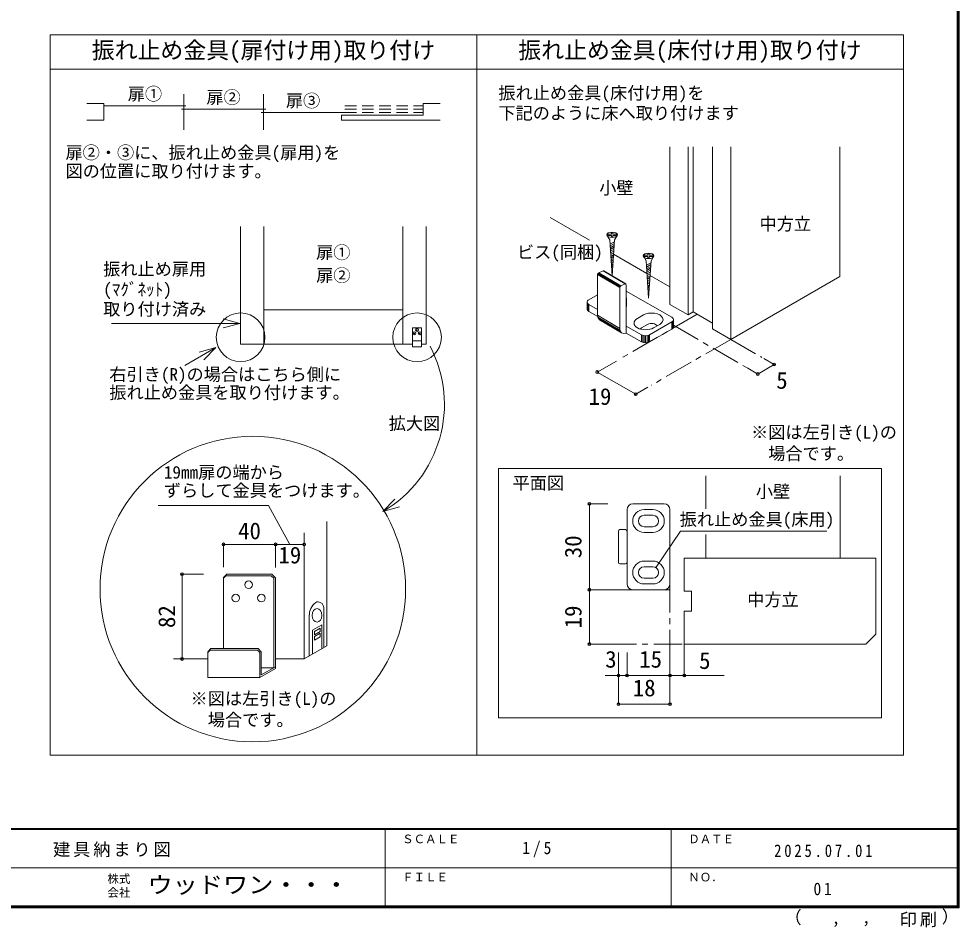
# Model space of a CAD drawing. Units: millimetres at full size, sheet at 1:5, with parts at other scales. Extents: x -973 to 977, y -718 to 696.
# Drawn here: x 155 to 977, y -718 to 76 of the extents above; entities that cross this region are included whole.
import ezdxf
from ezdxf.enums import TextEntityAlignment as Align

# ---------------------------------------------------------------- set-up
doc = ezdxf.new("R2010")
doc.units = ezdxf.units.MM
doc.header["$LTSCALE"] = 5
doc.header["$PDMODE"] = 32
doc.header["$PDSIZE"] = 2.5
doc.linetypes.add('CHAIN1', pattern=[8, 5, -1, 1, -1])
doc.linetypes.add('DASHED2', pattern=[3, 2, -1])
for name, color, linetype, lineweight in [('0-3_仕上げ', 2, 'Continuous', 9), ('0-6_扉', 6, 'Continuous', 9), ('0-7_金物', 7, 'Continuous', 9), ('0-8_戸当り', 3, 'Continuous', 9), ('0-A_文字', 7, 'Continuous', 9), ('0-B_寸法', 7, 'Continuous', 9), ('1-3_仕上げ', 2, 'Continuous', 9), ('1-4_枠', 3, 'Continuous', 9), ('1-7_金物', 7, 'Continuous', 9), ('1-A_文字', 7, 'Continuous', 9), ('1-B_寸法', 7, 'Continuous', 9), ('F-0_補助線', 7, 'Continuous', 9)]:
    doc.layers.add(name, color=color, linetype=linetype, lineweight=lineweight)
doc.styles.add('ＭＳ ゴシック', font='')
doc.styles.get('ＭＳ ゴシック').set_extended_font_data('MS Gothic')

msp = doc.modelspace()

# ---------------------------------------------------------------- linework, layer by layer
at = {"layer": '0-3_仕上げ', "color": 4}
for p, q in [((369.116, -105.57), (369.116, -208.587)), ((490.516, -105.57), (490.516, -208.587)), ((490.516, -178.587), (369.116, -178.587))]:
    msp.add_line(p, q, dxfattribs=at)
at = {"layer": '0-6_扉', "color": 2}
for p, q in [((723.973, -35.971), (723.973, -173.71)), ((744.302, -35.971), (744.302, -180.344)), ((761.096, -35.971), (761.096, -195.143)), ((777.006, -35.971), (777.006, -204.329)), ((872.466, -35.971), (872.466, -149.215)), ((348.816, -105.57), (348.816, -208.587)), ((510.816, -105.57), (510.816, -208.587)), ((744.302, -180.344), (739.883, -182.895)), ((761.096, -190.04), (744.302, -180.344)), ((510.816, -208.587), (507.016, -208.587))]:
    msp.add_line(p, q, dxfattribs=at)
at = {"layer": '0-6_扉', "color": 7}
for p, q in [((619.249, -97.938), (653.542, -117.737)), ((674.765, -129.99), (703.829, -146.77)), ((706.585, -148.361), (723.973, -158.401)), ((336.674, -409.438), (333.866, -412.246)), ((335.987, -410.733), (333.866, -412.854)), ((335.987, -410.733), (375.622, -410.733)), ((336.674, -409.438), (376.159, -409.438)), ((375.622, -410.733), (377.744, -412.854)), ((376.159, -409.438), (379.411, -412.691)), ((333.866, -474.366), (333.866, -412.246)), ((377.744, -412.854), (377.744, -491.209)), ((379.411, -491.74), (379.411, -412.691)), ((421.607, -438.65), (421.607, -473.513)), ((408.859, -444.96), (408.859, -480.873)), ((411.7, -458.306), (419.735, -453.667)), ((411.7, -458.306), (411.7, -479.233)), ((413.418, -459.407), (413.418, -462.493)), ((413.418, -462.493), (418.466, -459.579)), ((419.735, -453.667), (419.735, -474.594)), ((413.418, -463.848), (413.418, -466.934)), ((413.418, -466.934), (418.466, -464.02)), ((320.089, -477.174), (322.897, -474.366)), ((320.089, -477.782), (322.211, -475.661)), ((322.211, -475.661), (363.513, -475.661)), ((363.513, -475.661), (365.635, -477.782)), ((320.089, -499.694), (320.089, -477.174)), ((365.635, -499.694), (365.635, -477.782)), ((366.929, -497.453), (366.929, -477.246)), ((379.411, -490.246), (366.929, -497.453)), ((377.744, -491.209), (366.929, -491.209))]:
    msp.add_line(p, q, dxfattribs=at)
at = {"layer": '0-6_扉', "color": 3}
for p, q in [((348.816, -105.57), (348.816, -208.587)), ((510.816, -105.57), (510.816, -208.587)), ((499.016, -208.587), (348.816, -208.587)), ((424.183, -472.026), (424.183, -363.412)), ((404.31, -373.252), (404.31, -483.5)), ((404.31, -483.5), (424.183, -472.026)), ((320.089, -483.5), (290.257, -483.5)), ((404.31, -483.5), (379.411, -483.5))]:
    msp.add_line(p, q, dxfattribs=at)
at = {"layer": '0-6_扉', "color": 2}
for points in [[(739.883, -35.971), (739.883, -182.895), (723.973, -173.71)], [(761.096, -195.143), (777.006, -204.329), (872.466, -149.215)]]:
    msp.add_lwpolyline(points, dxfattribs=at)
at = {"layer": '0-6_扉', "color": 7}
for points in [[(413.418, -459.407), (418.466, -456.492), (418.466, -459.579)], [(413.418, -463.848), (418.466, -460.934), (418.466, -464.02)], [(322.897, -474.366), (364.049, -474.366), (366.929, -477.246)], [(379.411, -491.74), (365.635, -499.694), (320.089, -499.694)]]:
    msp.add_lwpolyline(points, dxfattribs=at)
for centre in [(355.805, -418.649), (344.603, -430.311), (367.007, -430.311)]:
    msp.add_circle(centre, 3.355, dxfattribs=at)
for centre, radius, start, end in [((423.147, -445.485), 14.298, 127.57436, 182.10384), ((416.257, -436.531), 3, 84.92261, 127.57436), ((416.027, -439.119), 5.599, 4.8123, 84.92261)]:
    msp.add_arc(centre, radius, start, end, dxfattribs=at)
msp.add_ellipse((415.64, -445.414), major_axis=(0, 5.951), ratio=0.714286, dxfattribs=at)
at = {"layer": '0-7_金物'}
for p, q in [((669.454, -114.216), (671.279, -117.376)), ((669.56, -112.444), (672.923, -112.444)), ((669.56, -112.444), (669.56, -113.478)), ((669.56, -113.478), (672.923, -113.478)), ((672.923, -112.444), (672.923, -110.928)), ((672.923, -110.928), (673.956, -110.928)), ((672.923, -114.994), (672.923, -113.478)), ((672.923, -114.994), (673.956, -114.994)), ((673.956, -112.444), (673.956, -110.928)), ((673.956, -112.444), (677.319, -112.444)), ((677.425, -114.216), (675.6, -117.376)), ((677.319, -113.478), (677.319, -112.444)), ((673.352, -148.678), (671.279, -117.376)), ((675.496, -118.95), (671.532, -121.195)), ((675.388, -120.578), (671.632, -122.705)), ((675.28, -122.206), (671.732, -124.215)), ((673.52, -148.778), (675.6, -117.376)), ((675.173, -123.834), (671.832, -125.726)), ((675.065, -125.463), (671.932, -127.236)), ((674.957, -127.091), (672.032, -128.747)), ((674.849, -128.719), (672.132, -130.257)), ((674.741, -130.347), (672.232, -131.768)), ((701.379, -130.815), (704.742, -130.815)), ((701.379, -130.815), (701.379, -131.849)), ((704.742, -130.815), (704.742, -129.299)), ((704.742, -129.299), (705.776, -129.299)), ((705.776, -130.815), (705.776, -129.299)), ((705.776, -130.815), (709.139, -130.815)), ((709.139, -131.849), (709.139, -130.815)), ((674.633, -131.975), (672.332, -133.278)), ((674.525, -133.603), (672.432, -134.788)), ((674.418, -135.231), (672.532, -136.299)), ((674.31, -136.86), (672.632, -137.809)), ((674.202, -138.488), (672.732, -139.32)), ((701.274, -132.587), (703.098, -135.747)), ((701.379, -131.849), (704.742, -131.849)), ((705.259, -168.365), (703.098, -135.747)), ((707.316, -137.321), (703.351, -139.566)), ((707.208, -138.949), (703.451, -141.076)), ((704.742, -133.365), (704.742, -131.849)), ((704.742, -133.365), (705.776, -133.365)), ((705.259, -168.365), (707.42, -135.747)), ((709.245, -132.587), (707.42, -135.747)), ((680.069, -158.995), (660.785, -147.504)), ((660.785, -147.504), (660.785, -183.228)), ((680.101, -158.701), (660.818, -147.21)), ((680.197, -158.4), (660.913, -146.909)), ((680.349, -158.112), (661.065, -146.621)), ((680.547, -157.856), (661.264, -146.366)), ((680.778, -157.651), (661.495, -146.161)), ((661.742, -146.02), (665.573, -144.413)), ((681.026, -157.51), (661.742, -146.02)), ((684.856, -155.903), (665.573, -144.413)), ((685.104, -155.836), (665.821, -144.346)), ((685.335, -155.848), (666.051, -144.357)), ((685.533, -155.936), (666.25, -144.446)), ((674.094, -140.116), (672.832, -140.83)), ((673.986, -141.744), (672.932, -142.34)), ((673.878, -143.372), (673.033, -143.851)), ((673.77, -145), (673.133, -145.361)), ((673.663, -146.628), (673.233, -146.872)), ((707.1, -140.578), (703.552, -142.587)), ((706.992, -142.206), (703.652, -144.097)), ((706.885, -143.834), (703.752, -145.607)), ((706.777, -145.462), (703.852, -147.118)), ((706.669, -147.09), (703.952, -148.628)), ((681.026, -157.51), (684.856, -155.903)), ((706.561, -148.718), (704.052, -150.139)), ((706.453, -150.346), (704.152, -151.649)), ((706.345, -151.974), (704.252, -153.16)), ((706.237, -153.603), (704.352, -154.67)), ((706.13, -155.231), (704.452, -156.18)), ((680.069, -158.995), (680.069, -194.718)), ((685.814, -198.803), (685.814, -156.584)), ((725.589, -185.025), (685.814, -162.061)), ((706.022, -156.859), (704.552, -157.691)), ((705.914, -158.487), (704.652, -159.201)), ((705.806, -160.115), (704.752, -160.712)), ((705.698, -161.743), (704.852, -162.222)), ((705.59, -163.371), (704.952, -163.732)), ((651.646, -171.757), (651.646, -177.88)), ((651.816, -172.504), (651.816, -178.627)), ((653.11, -169.715), (660.785, -165.284)), ((686.091, -168.695), (686.091, -174.818)), ((705.482, -165), (705.052, -165.243)), ((652.316, -173.2), (652.316, -179.324)), ((660.785, -178.229), (653.11, -173.798)), ((653.11, -173.798), (653.11, -179.922)), ((660.889, -184.412), (653.11, -179.922)), ((680.069, -194.718), (660.785, -183.228)), ((680.264, -196.317), (660.981, -184.827)), ((680.838, -197.643), (661.555, -186.152)), ((681.751, -198.605), (662.468, -187.114)), ((695.537, -186.045), (700.84, -182.983)), ((726.383, -188.509), (726.383, -194.633)), ((726.883, -187.813), (726.883, -193.937)), ((727.053, -187.066), (727.053, -193.19)), ((507.016, -194.287), (507.016, -210.687)), ((699.072, -200.334), (685.814, -192.679)), ((704.375, -191.148), (699.072, -194.21)), ((725.589, -189.107), (706.143, -200.334)), ((725.589, -195.231), (706.143, -206.458)), ((709.679, -194.21), (714.982, -191.148)), ((725.589, -189.107), (725.589, -195.231)), ((699.072, -206.458), (685.814, -198.803)), ((699.072, -200.334), (699.072, -206.458)), ((700.108, -200.793), (700.108, -206.916)), ((701.314, -201.081), (701.314, -207.205)), ((702.608, -201.179), (702.608, -207.303)), ((703.902, -201.081), (703.902, -207.205)), ((705.108, -200.793), (705.108, -206.916)), ((706.143, -200.334), (706.143, -206.458)), ((507.016, -205.644), (499.016, -205.644)), ((507.016, -210.687), (499.016, -210.687)), ((574.007, -317.079), (908.865, -317.079)), ((574.007, -534.979), (574.007, -317.079)), ((908.865, -317.079), (908.865, -534.979)), ((908.865, -534.979), (574.007, -534.979))]:
    msp.add_line(p, q, dxfattribs=at)
for points in [[(673.956, -114.994), (673.956, -113.478), (677.319, -113.478)], [(705.776, -133.365), (705.776, -131.849), (709.139, -131.849)], [(507.016, -194.287), (499.016, -194.287), (499.016, -210.687)]]:
    msp.add_lwpolyline(points, dxfattribs=at)
for centre in [(673.44, -112.961), (705.259, -131.332)]:
    msp.add_ellipse(centre, major_axis=(4.71, 0), ratio=0.5, dxfattribs=at)
for centre, major_axis, ratio, start_param, end_param in [((661.742, -147.102), (0.64, 1.074), 0.663414, 0.7318184, 2.3026147), ((665.573, -145.495), (0.64, 1.074), 0.663414, 6.2296055, 7.0150037), ((684.856, -156.986), (0.64, 1.074), 0.663414, 5.4442074, 7.0150037), ((681.026, -158.593), (0.64, 1.074), 0.663414, 0.7318184, 2.3026147), ((656.646, -171.757), (-5, 0), 0.57735, 5.4977871, 7.0685835), ((676.091, -168.695), (10, 0), 0.57735, 6.047146, 6.5192246), ((656.646, -177.88), (-5, 0), 0.57735, 6.2831853, 7.0685835), ((676.091, -174.818), (10, 0), 0.57735, 6.047146, 6.5192246), ((707.911, -187.066), (10, 0), 0.57735, 5.4977871, 8.6393798), ((666.53, -180.817), (3.839, 6.443), 0.663414, 2.3026147, 3.0880129), ((702.608, -190.128), (10, 0), 0.57735, 2.3561945, 5.4977871), ((722.053, -187.066), (-5, 0), 0.57735, 2.3561945, 3.9269908), ((685.814, -192.308), (3.839, 6.443), 0.663414, 2.3026147, 3.873411), ((702.608, -196.251), (5, 0), 0.57735, 2.3561945, 2.7802255), ((707.911, -193.19), (5, 0), 0.57735, 0.2617994, 2.3561945), ((722.053, -193.19), (-5, 0), 0.57735, 2.3561945, 3.1415927), ((702.608, -198.293), (-5, 0), 0.57735, 0.7853982, 2.3561945), ((702.608, -204.416), (-5, 0), 0.57735, 0.7853982, 2.3561945)]:
    msp.add_ellipse(centre, major_axis=major_axis, ratio=ratio, start_param=start_param, end_param=end_param, dxfattribs=at)
for p in [(503.016, -196.032), (500.695, -198.997), (505.337, -198.997)]:
    msp.add_point(p, dxfattribs=at)
at = {"layer": '0-8_戸当り'}
for p, q in [((299.085, -21.149), (299.085, 9.851)), ((368.786, -21.149), (368.786, 9.851))]:
    msp.add_line(p, q, dxfattribs=at)
at = {"layer": '0-8_戸当り', "color": 2}
for p, q in [((229.383, 1.851), (214.383, 1.851)), ((229.383, -12.899), (229.383, 1.851)), ((508.189, 1.851), (523.189, 1.851)), ((508.189, -8.399), (508.189, 1.851)), ((301.085, -0.149), (229.383, -0.149)), ((370.786, -3.149), (297.085, -3.149)), ((439.988, -6.149), (366.786, -6.149)), ((229.383, -12.899), (214.383, -12.899)), ((508.189, -8.399), (436.988, -8.399)), ((436.988, -12.899), (436.988, -8.399)), ((436.988, -12.899), (523.189, -12.899))]:
    msp.add_line(p, q, dxfattribs=at)
at = {"layer": '0-8_戸当り', "linetype": 'DASHED2'}
for p, q in [((439.988, -0.149), (508.189, -0.149)), ((439.988, -3.149), (508.189, -3.149)), ((439.988, -6.149), (508.189, -6.149))]:
    msp.add_line(p, q, dxfattribs=at)
at = {"layer": '0-A_文字', "color": 3}
for p, q in [((182.43, 61.633), (927.855, 61.633)), ((182.43, -567.5), (182.43, 61.633)), ((555.142, -567.5), (555.142, 61.633)), ((927.855, -567.5), (927.855, 61.633)), ((182.43, 31.633), (927.855, 31.633)), ((182.43, -567.5), (927.855, -567.5))]:
    msp.add_line(p, q, dxfattribs=at)
at = {"layer": '0-A_文字', "color": 4}
for p, q in [((348.086, -190.334), (333.597, -186.451)), ((348.086, -190.334), (236.068, -190.334)), ((348.086, -190.334), (333.597, -194.216)), ((327.171, -211.462), (300.172, -227.05)), ((327.171, -211.462), (312.682, -215.345)), ((327.171, -211.462), (316.565, -222.069)), ((473.15, -354.637), (483.705, -343.979)), ((373.202, -349.472), (276.917, -349.472)), ((391.861, -383.418), (373.202, -349.472)), ((473.15, -354.637), (487.62, -350.684)), ((711.864, -403.178), (733.088, -371.811)), ((733.088, -371.811), (861.075, -371.811))]:
    msp.add_line(p, q, dxfattribs=at)
at = {"layer": '0-A_文字'}
for centre, radius in [((348.816, -202.487), 21.25), ((503.016, -202.487), 21.25), ((359.483, -422.391), 133.457)]:
    msp.add_circle(centre, radius, dxfattribs=at)
at = {"layer": '0-A_文字', "color": 4}
msp.add_arc((418.465, -260.979), 108.455, 300.27986, 27.91074, dxfattribs=at)
at = {"layer": '0-B_寸法', "color": 4, "linetype": 'CHAIN1'}
for p, q in [((747.838, -182.385), (679.267, -221.975)), ((727.053, -191.994), (792.109, -229.554)), ((777.006, -204.329), (707.541, -244.434)), ((777.006, -204.329), (804.112, -219.978))]:
    msp.add_line(p, q, dxfattribs=at)
at = {"layer": '0-B_寸法', "color": 4}
for p, q in [((815.044, -226.289), (806.072, -221.11)), ((660.483, -232.82), (677.127, -223.21)), ((792.109, -229.554), (800.749, -234.542)), ((815.044, -226.289), (800.749, -234.542)), ((660.483, -232.82), (694.071, -252.211)), ((704.528, -246.174), (694.071, -252.211)), ((404.31, -383.418), (333.866, -383.418)), ((333.866, -383.418), (333.866, -403.246)), ((379.411, -383.418), (379.411, -403.691)), ((297.674, -483.5), (297.674, -409.438)), ((297.674, -409.438), (316.387, -409.438)), ((297.674, -483.5), (316.387, -483.5))]:
    msp.add_line(p, q, dxfattribs=at)
at = {"layer": '0-B_寸法'}
for p in [(815.044, -226.289), (660.483, -232.82), (800.749, -234.542), (694.071, -252.211), (333.866, -383.418), (379.411, -383.418), (404.31, -383.418), (297.674, -409.438), (297.674, -483.5)]:
    msp.add_point(p, dxfattribs=at)
at = {"layer": '1-3_仕上げ'}
for p, q in [((755.206, -323.529), (755.206, -352.246)), ((872.706, -323.529), (872.706, -395.479)), ((755.206, -374.779), (755.206, -395.479)), ((755.206, -395.479), (786.456, -395.479)), ((808.956, -395.479), (840.206, -395.479))]:
    msp.add_line(p, q, dxfattribs=at)
at = {"layer": '1-4_枠'}
for p, q in [((903.956, -395.479), (736.456, -395.479)), ((736.456, -424.354), (736.456, -395.479)), ((903.956, -461.729), (903.956, -395.479)), ((742.706, -424.354), (736.456, -424.354)), ((742.706, -441.604), (742.706, -424.354)), ((895.206, -470.479), (903.956, -461.729)), ((895.206, -470.479), (736.456, -470.479))]:
    msp.add_line(p, q, dxfattribs=at)
at = {"layer": '1-4_枠', "color": 4, "linetype": 'CHAIN1'}
for p, q in [((723.956, -417.979), (723.956, -477.979)), ((669.752, -422.979), (723.956, -422.979)), ((669.752, -470.479), (736.456, -470.479)), ((736.456, -477.979), (736.456, -470.479))]:
    msp.add_line(p, q, dxfattribs=at)
at = {"layer": '1-4_枠'}
msp.add_lwpolyline([(742.706, -441.604), (736.456, -441.604), (736.456, -470.479)], dxfattribs=at)
at = {"layer": '1-7_金物'}
for p, q in [((686.456, -417.979), (686.456, -352.979)), ((691.456, -347.979), (718.956, -347.979)), ((708.956, -352.979), (701.456, -352.979)), ((723.956, -417.979), (723.956, -352.979)), ((708.956, -357.979), (701.456, -357.979)), ((701.456, -367.979), (708.956, -367.979)), ((678.956, -399.229), (678.956, -371.729)), ((685.206, -370.479), (680.206, -370.479)), ((708.956, -372.979), (701.456, -372.979)), ((685.206, -400.479), (680.206, -400.479)), ((701.456, -397.979), (708.956, -397.979)), ((708.956, -402.979), (701.456, -402.979)), ((701.456, -412.979), (708.956, -412.979)), ((701.456, -417.979), (708.956, -417.979)), ((718.956, -422.979), (691.456, -422.979))]:
    msp.add_line(p, q, dxfattribs=at)
for centre, radius, start, end in [((691.456, -352.979), 5, 90, 180), ((701.456, -362.979), 10, 90, 270), ((708.956, -362.979), 10, 270, 90), ((718.956, -352.979), 5, 0, 90), ((701.456, -362.979), 5, 90, 270), ((708.956, -362.979), 5, 270, 90), ((680.206, -371.729), 1.25, 90, 180), ((685.206, -371.729), 1.25, 0, 90), ((680.206, -399.229), 1.25, 180, 270), ((685.206, -399.229), 1.25, 270, 0), ((701.456, -407.979), 10, 90, 270), ((708.956, -407.979), 10, 270, 90), ((701.456, -407.979), 5, 90, 270), ((708.956, -407.979), 5, 270, 90), ((691.456, -417.979), 5, 180, 270), ((718.956, -417.979), 5, 270, 0)]:
    msp.add_arc(centre, radius, start, end, dxfattribs=at)
at = {"layer": '1-B_寸法', "color": 4}
for p, q in [((653.574, -347.979), (669.752, -347.979)), ((653.574, -422.979), (653.574, -347.979)), ((653.574, -422.979), (669.752, -422.979)), ((653.574, -422.979), (653.574, -470.479)), ((653.574, -470.479), (669.752, -470.479)), ((678.956, -497.979), (678.956, -477.979)), ((686.456, -497.979), (686.456, -477.979)), ((723.956, -522.979), (723.956, -477.979)), ((736.456, -477.979), (736.456, -497.995)), ((667.391, -497.979), (686.456, -497.979)), ((678.956, -522.979), (678.956, -497.979)), ((686.456, -497.979), (723.956, -497.979)), ((723.956, -497.995), (771.335, -497.995)), ((678.956, -522.979), (723.956, -522.979))]:
    msp.add_line(p, q, dxfattribs=at)
at = {"layer": '1-B_寸法'}
for p in [(653.574, -347.979), (653.574, -422.979), (653.574, -470.479), (678.956, -497.979), (686.456, -497.979), (723.956, -497.979), (723.956, -497.995), (736.456, -497.995), (678.956, -522.979), (723.956, -522.979)]:
    msp.add_point(p, dxfattribs=at)
at = {"layer": 'F-0_補助線', "color": 6}
for p, q in [((974.986, 695.833), (974.986, -700.833)), ((975.82, 695.833), (975.82, -700.833)), ((976.653, 695.833), (976.653, -700.833)), ((976.653, -631.667), (-973.347, -631.667)), ((976.653, -632.5), (-973.347, -632.5)), ((474.986, -632.5), (474.986, -699.167)), ((724.986, -632.5), (724.986, -699.167)), ((1.653, -665.833), (974.986, -665.834)), ((976.653, -699.167), (-973.347, -699.167)), ((976.653, -700), (-973.347, -700)), ((976.653, -700.833), (-973.347, -700.833))]:
    msp.add_line(p, q, dxfattribs=at)

# ---------------------------------------------------------------- texts
at = {"layer": '0-A_文字', "style": 'ＭＳ ゴシック'}
for s, height, p in [('振れ止め金具(扉付け用)取り付け', 14.66, (218.786, 36.633)), ('振れ止め金具(床付け用)取り付け', 14.66, (591.499, 36.633)), ('扉①', 11, (250.234, 1.383)), ('振れ止め金具(床付け用)を', 11, (574.051, 2.174)), ('扉②', 11, (318.936, -1.617)), ('扉③', 11, (388.387, -4.617)), ('下記のように床へ取り付けます', 11, (574.051, -15.362)), ('小壁', 11, (662.16, -80.743)), ('中方立', 11, (802.236, -112.19)), ('扉①', 11, (414.816, -137.141)), ('振れ止め扉用', 11, (228.764, -151.641)), ('扉②', 11, (414.816, -157.179)), ('(ﾏｸﾞﾈｯﾄ)', 11, (228.764, -169.453)), ('取り付け済み', 11, (228.764, -186.642)), ('拡大図', 11, (478.233, -286.549)), ('平面図', 11, (586.448, -338.556)), ('小壁', 11, (798.956, -345.987)), ('中方立', 11, (791.456, -440.479))]:
    msp.add_text(s, height=height, dxfattribs=at).set_placement(p, align=Align.BOTTOM_LEFT)
at = {"layer": '0-B_寸法', "style": 'ＭＳ ゴシック'}
for s, height, p in [('扉②・③に、振れ止め金具(扉用)を', 11, (195.834, -49.897)), ('図の位置に取り付けます。', 11, (195.834, -66.098)), ('ビス(同梱)', 11, (590.259, -136.867)), ('右引き(R)の場合はこちら側に', 11, (234.14, -243.657)), ('5', 14.66, (816.815, -251.859)), ('振れ止め金具を取り付けます。', 11, (234.14, -259.512)), ('19', 14.66, (652.863, -265.917)), ('※図は左引き(L)の', 11, (794.805, -294.218)), ('\u3000場合です。', 11, (794.805, -312.799)), ('19㎜扉の端から', 11, (281.762, -329.198)), ('ずらして金具をつけます。', 11, (281.762, -345.092)), ('40', 14.66, (346.639, -383.304)), ('19', 14.66, (381.861, -404.435)), ('※図は左引き(L)の', 11, (305.108, -526.876)), ('\u3000場合です。', 11, (305.108, -545.457))]:
    msp.add_text(s, height=height, dxfattribs=at).set_placement(p, align=Align.BOTTOM_LEFT)
msp.add_text('82', height=14.66, rotation=90, dxfattribs=at).set_placement((296.014, -456.469), align=Align.BOTTOM_LEFT)
at = {"layer": '1-A_文字', "style": 'ＭＳ ゴシック'}
msp.add_text('振れ止め金具(床用)', height=11, dxfattribs=at).set_placement((732.492, -370.311), align=Align.BOTTOM_LEFT)
at = {"layer": '1-B_寸法', "style": 'ＭＳ ゴシック'}
for s, p in [('30', (651.074, -395.479)), ('19', (651.074, -456.729))]:
    msp.add_text(s, height=14.66, rotation=90, dxfattribs=at).set_placement(p, align=Align.BOTTOM_LEFT)
for s, p in [('3', (667.391, -495.479)), ('15', (697.081, -495.479)), ('5', (749.425, -496.607)), ('18', (691.456, -520.479))]:
    msp.add_text(s, height=14.66, dxfattribs=at).set_placement(p, align=Align.BOTTOM_LEFT)
at = {"layer": 'F-0_補助線', "style": 'ＭＳ ゴシック'}
for s, height, p in [('ＳＣＡＬＥ', 7.331, (489.986, -646.667)), ('ＤＡＴＥ', 7.331, (739.986, -646.667)), ('株式', 7.331, (232.486, -681.5)), ('ＦＩＬＥ', 7.331, (489.986, -680)), ('ＮＯ．', 7.331, (739.986, -680.001)), ('会社', 7.331, (232.486, -693.5)), ('（', 11, (823.992, -718.052)), ('）', 11, (961.387, -717.355)), (',', 11, (865.199, -718.052)), (',', 11, (891.686, -717.588))]:
    msp.add_text(s, height=height, dxfattribs=at).set_placement(p, align=Align.BOTTOM_LEFT)
at = {"layer": 'F-0_補助線', "style": 'ＭＳ ゴシック', "width": 1.1}
msp.add_text('ウッドワン・・・', height=14.66, dxfattribs=at).set_placement((267.486, -692.5), align=Align.BOTTOM_LEFT)
at = {"layer": 'F-0_補助線', "char_height": 11, "attachment_point": 7, "style": 'ＭＳ ゴシック'}
for s, insert in [('\\T1.17;建具納まり図', (184.986, -656.667)), ('\\T1.38;\\W0.9;1/5', (594.986, -656.667)), ('\\T1.39;\\W0.85;2025.07.01', (814.986, -656.667)), ('\\T1.36;\\W0.9;01', (849.361, -690.001)), ('\\T1.17;印刷', (924.678, -717.82))]:
    msp.add_mtext(s, dxfattribs=dict(at, insert=insert))

doc.saveas('drawing.dxf')
